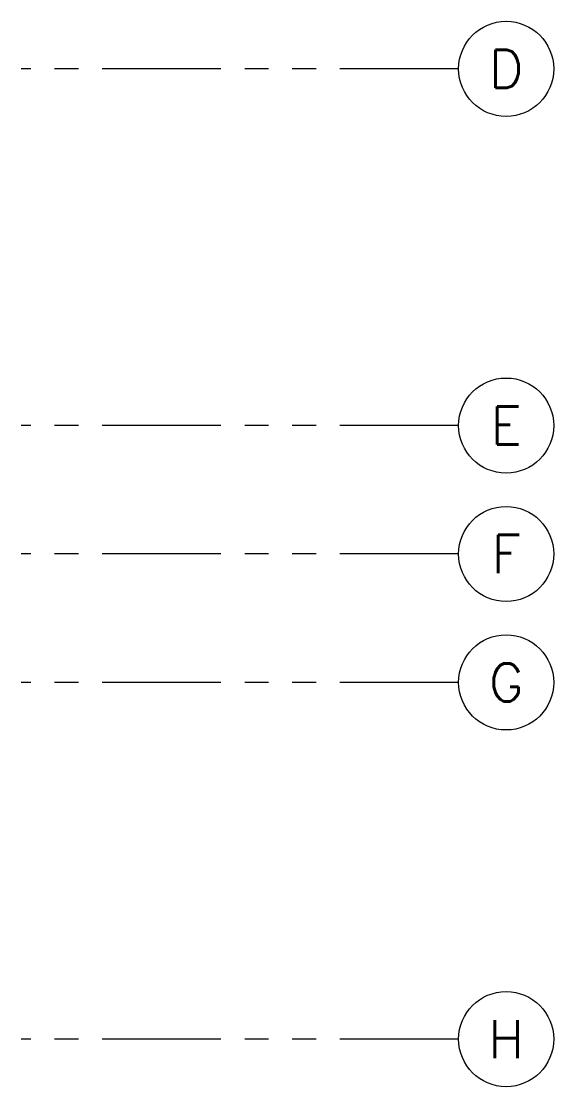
# Model space of a CAD drawing. Header units: millimetres. Extents: x -3 to 53, y -110 to 39.
# Drawn here: x 50.55 to 53.35, y 1.32 to 6.92 of the extents above; entities that cross this region are included whole.
import ezdxf
from ezdxf.enums import TextEntityAlignment as Align

# ---------------------------------------------------------------- set-up
doc = ezdxf.new("R2010")
doc.units = ezdxf.units.MM
doc.linetypes.add('PHANTOM', pattern=[63.5, 31.75, -6.35, 6.35, -6.35, 6.35, -6.35])
doc.linetypes.add('PHANTOM2', pattern=[1.25, 0.625, -0.125, 0.125, -0.125, 0.125, -0.125])
doc.layers.add('A-EJES', color=8, linetype='PHANTOM')
doc.styles.add('ROMANS', font='ROMANS.shx', dxfattribs={"oblique": 10})

# ---------------------------------------------------------------- blocks, each defined once
blk = doc.blocks.new('Ejes_Torre C')
at = {"layer": 'A-EJES', "color": 8, "linetype": 'PHANTOM2', "lineweight": 0}
for points in [[(52.85, 9.475), (50.55, 9.475)], [(52.85, 7.6), (50.55, 7.6)], [(52.85, 6.925), (50.55, 6.925)], [(52.85, 6.25), (50.55, 6.25)], [(52.85, 4.375), (50.55, 4.375)]]:
    blk.add_lwpolyline(points, dxfattribs=at)
at = {"layer": 'A-EJES', "color": 8, "linetype": 'Continuous', "lineweight": 0}
for centre in [(53.1, 9.475), (53.1, 7.6), (53.1, 6.925), (53.1, 6.25), (53.1, 4.375)]:
    blk.add_circle(centre, 0.25, dxfattribs=at)
at = {"layer": 'A-EJES', "color": 8, "linetype": 'Continuous', "lineweight": 0, "style": 'ROMANS'}
for s, p in [('D', (53.1, 9.475)), ('E', (53.1, 7.6)), ('F', (53.1, 6.925)), ('G', (53.1, 6.25)), ('H', (53.1, 4.375))]:
    blk.add_text(s, height=0.2, rotation=0, dxfattribs=at).set_placement(p, align=Align.MIDDLE_CENTER)
blk = doc.blocks.new('arq.')
at = {"layer": 'A-EJES', "color": 8, "lineweight": 0}
blk.add_blockref('Ejes_Torre C', (101.2127, -0.9064), dxfattribs=at)

msp = doc.modelspace()

# ---------------------------------------------------------------- block references
at = {"color": 7}
msp.add_blockref('arq.', (-101.2125, -1.8936), dxfattribs=at)

doc.saveas('drawing.dxf')
